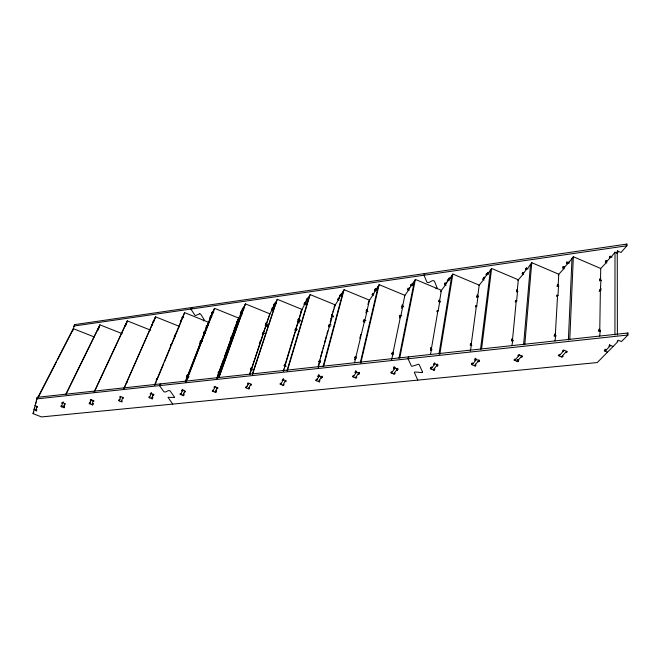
<?xml version="1.0" encoding="UTF-8"?>
<svg xmlns="http://www.w3.org/2000/svg" width="661" height="661" viewBox="0 0 661 661"><rect width="100%" height="100%" fill="white"/><g stroke="black" fill="none" stroke-linecap="round" stroke-linejoin="round"><path stroke-width="0.99" d="M614.937 334.987L615.003 252.18L617.267 253.155L617.391 335.003M609.624 344.505L609.616 346.513L608.798 346.174L609.839 345.108L613.111 346.488M606.864 262.921L605.187 262.194L606.129 261.12L606.872 261.442L610.12 257.74L610.136 256.047L609.723 256.509M611.078 256.65L611.078 257.212L615.003 252.18M605.071 349.157L605.046 351.165L610.657 345.455M605.947 260.822L605.922 263.078L600.477 268.73M599.684 336.077L600.262 330.211L599.031 331.508M598.304 331.012L599.783 329.459L600.362 291.071L599.61 290.749L599.626 289.576L601.138 290.22M599.61 280.074L600.552 279.025L600.709 268.473L573.351 256.724L568.353 263.252L568.377 262.698M437.235 288.287L435.773 288.741M568.377 339.994L572.005 258.335M569.782 339.44L573.351 256.724M564.486 268.787L562.883 268.102L563.75 267.052L564.486 267.366L567.493 263.756L566.75 263.442L566.832 261.764M567.493 263.756L567.576 262.087L567.196 262.533M563.701 266.747L563.585 268.977L558.223 274.902M562.883 268.102L562.965 266.433M554.984 340.944L555.736 335.16L554.604 336.432M553.992 335.937L555.356 334.416L557.512 296.549L556.76 296.235L556.826 295.07L558.322 295.698M556.884 286.188L558.19 284.643L558.785 274.224L531.766 262.698L527.123 269.085L527.172 268.531M524.834 344.29L531.766 262.698M523.595 344.811L530.519 264.276M515.621 359.41L514.828 359.08L513.969 360.08L517.918 361.707L518.092 359.758M523.636 274.48L522.05 273.803L522.851 272.778L523.578 273.084L526.354 269.564L526.503 267.912M517.307 359.435L517.125 361.385L521.868 355.965M522.925 272.456L522.719 274.662L517.786 280.438M511.928 345.637L512.853 339.936L511.812 341.175M511.308 340.679L512.556 339.2L516.175 301.829L515.431 301.523L515.547 300.367L517.018 300.995M481.588 348.958L491.619 268.473L518.307 279.777L517.307 290.072L516.58 289.766L516.472 290.89L517.935 291.509M477.994 361.427L478.779 361.749L479.027 359.824M480.497 349.438L490.479 270.01M472.921 363.798L472.136 363.476L471.343 364.442L475.242 366.045L475.49 364.12M487.595 272.522L487.314 274.703L491.619 268.473M475.548 358.948L475.895 358.535L475.647 360.46L474.862 360.138L475.11 358.212M484.183 279.967L482.613 279.306L483.356 278.306L484.075 278.611L486.636 275.174L486.843 273.538L486.347 273.332M472.375 362.848L472.128 364.765L476.449 359.477M483.546 277.975L483.257 280.157L478.977 285.453M484.075 278.611L484.29 276.976M471.59 363.814L471.673 363.178M470.302 351.131L471.516 344.538M470.145 345.249L471.293 343.803L476.267 306.927L475.54 306.621L475.697 305.489L477.151 306.101M476.73 296.789L477.837 295.318L479.208 285.147L452.851 274.051L448.86 280.14L449.216 277.984M439.763 354.47L452.851 274.051M438.978 353.899L451.793 275.554M436.582 365.715L437.359 366.029L437.665 364.128M431.773 368.02L431.005 367.706L430.278 368.656L434.128 370.226L434.442 368.334M434.574 362.864L434.26 364.765L433.492 364.451L434.269 363.277M446.059 285.279L444.506 284.627L445.192 283.652L445.902 283.949L448.257 280.586L448.53 278.975M444.506 284.627L444.779 283.015M430.642 368.02L430.749 367.392M431.369 367.078L431.046 368.97L434.996 363.806M445.489 283.313L445.126 285.461L440.408 291.774M445.902 283.949L446.175 282.33M439.846 301.003L438.268 310.249L437.128 311.843M430.79 347.645L430.443 349.661L431.493 348.248L437.731 311.852L437.012 311.554L437.202 310.43L438.64 311.034M430.418 354.511L431.633 348.983L430.468 350.553M438.673 301.821L439.697 300.383L441.416 290.328L415.381 279.438L411.687 285.395L411.795 284.866M398.963 358.245L414.414 280.908M399.773 357.824L415.381 279.438M396.666 369.846L397.426 370.152L397.798 368.284M394.749 367.045L394.369 368.912L393.609 368.607L393.989 366.731M409.192 290.41L407.655 289.766L408.291 288.816L408.994 289.105L411.159 285.825L411.481 284.23M408.688 288.469L408.25 290.592L404.367 296.103M408.994 289.105L409.316 287.51M407.655 289.766L407.986 288.171M391.601 359.667L393.146 353.263L392.08 354.8M391.37 353.618L392.113 353.916L393.072 352.536L400.483 316.611L399.773 316.313L400.004 315.206L401.896 315.991M401.88 306.687L402.822 305.283L404.871 295.343L379.141 284.651L375.737 290.476L376.233 288.37L375.151 290.121M33.05 413.662L37.223 397.311L627.925 332.987L627.95 335.011L621.464 341.563L618.167 340.175L617.101 341.25L617.928 341.597L597.271 362.55L41.577 416.934L33.05 413.662L33.868 412.051M36.355 401.128L37.223 397.311M35.958 410.357L36.876 406.375M36.231 411.142L36.611 409.481M358.155 373.829L358.906 374.134L359.336 372.292M360.369 362.385L378.257 286.081M360.815 363.005L379.141 284.651M355.94 371.664L356.329 371.077L355.891 372.92L355.139 372.614L355.577 370.771M375.341 289.188L375.274 290.89L374.58 290.609L374.952 289.022M365.897 320.602L364.029 319.833L363.765 320.924L364.467 321.213L355.965 356.684L355.089 358.031L354.362 357.741M359.815 338.333L360.766 334.4M366.293 311.389L366.764 309.431M367.946 304.523L368.648 301.573M354.503 362.773L355.973 357.403L354.511 359.65M72.644 330.979L74.627 324.625L626.909 244.066L626.925 245.768L620.985 252.485L617.969 251.18L616.994 252.279L617.746 252.609L616.92 253.551M74.123 326.6L74.627 324.625M61.531 406.779L62.621 402.706M316.883 379.819L316.14 379.521L315.594 380.406L319.296 381.893L319.784 380.075M323.675 366.07L344.084 289.692L369.507 300.193L367.152 310.017L366.458 309.728L366.194 310.802L368.053 311.571M320.982 377.679L321.725 377.976L322.213 376.159M319.238 374.969L318.751 376.787L318.007 376.489L318.495 374.671M339.01 300.177L337.515 299.565L338.044 298.648L338.729 298.929L340.969 294.236M341.076 294.872L340.936 295.393L344.084 289.692M323.105 366.434L343.274 291.096M64.638 403.491L63.547 407.556L64.34 405.92M316.826 378.893L316.338 380.703L319.304 375.894M338.614 298.285L338.052 300.367L333.904 307.241M338.729 298.929L339.258 297.177M318.172 366.169L318.668 364.318M318.585 361.716L319.304 362.005L319.833 360.063M320.362 358.113L322.477 350.338M323.006 348.397L323.799 345.48M324.328 343.53L326.451 335.755M326.98 333.805L327.773 330.888M330.211 321.94L331.26 318.065L331.004 318.511M332.367 314.008L331.839 315.95L335.267 304.895L310.149 294.575L307.249 300.16L307.869 298.094M332.896 312.066L333.689 309.158M318.214 367.623L320.048 361.402L318.718 363.6M319.304 362.005L329.616 325.666L328.922 325.377L329.219 324.303L331.07 325.055M329.418 324.84L328.864 326.369L330.178 324.138L332.599 315.214L331.293 317.454M97.985 328.955L97.762 329.732L98.39 329.979M99.067 327.608L99.877 324.815L122.128 333.648M287.122 370.35L309.406 295.946M287.287 370.97L310.149 294.575M305.787 304.919L304.093 304.225L304.581 303.333L305.258 303.614L305.721 302.069M307.382 299.003L306.919 300.54L306.233 300.268L306.704 298.722M283.412 378.728L282.875 380.521L282.14 380.224L282.635 379.348L286.312 380.819L285.816 381.694L285.081 381.397M297.351 329.368L295.525 328.624L295.203 329.69L295.888 329.971L285.42 364.558L284.709 364.277L284.362 365.417L286.254 366.177M276.29 303.143L275.24 302.713L274.612 304.771L277.273 299.301L302.102 309.447L299.193 319.04L298.516 318.767L298.194 319.817L300.011 320.552M283.172 370.871L283.726 369.045M284.709 364.277L283.99 365.566L284.693 365.847L294.872 332.268M295.814 329.153L297.557 323.411M298.516 318.767L297.805 320.081L298.483 320.354L301.383 310.769M283.346 371.408L285.312 365.269L284.511 366.706M300.474 320.205L299.119 319.651L295.252 330.649M304.093 304.225L304.564 302.688M93.424 403.268L92.664 404.92L89.268 403.607L89.499 402.846L90.177 403.111M89.946 403.871L91.218 399.715M91.986 404.656L93.267 400.508M92.664 404.92L92.895 404.16L92.218 403.896M124.954 325.89L125.21 325.088M125.623 325.823L125.879 325.03M126.102 324.543L127.284 320.866L150.725 330.219M273.39 309.431L271.721 308.745L272.158 307.869L272.828 308.142L274.629 303.531M252.362 374.076L276.604 300.639M252.395 374.729L277.273 299.301M259.302 343.91L260.277 340.993M249.569 374.523L250.618 371.118M264.697 333.549L262.888 332.822L262.533 333.871L263.218 334.144L251.866 368.309L251.163 368.028L250.511 369.292L251.213 369.573L262.566 335.433M265.152 327.649L262.698 334.805L266.68 323.948L265.59 326.096L266.937 326.633M268.994 316.098L266.152 324.634L269.952 313.859L245.421 303.878L242.984 309.241L243.165 308.737M249.916 374.159L251.709 369.012L250.982 370.416M273.282 310.439L271.952 309.893L271.778 310.397L275.29 302.73M246.834 386.115L246.247 387.875L248.652 383.273M251.163 368.028L250.792 369.152L252.659 369.896M266.804 323.345L266.135 323.072L265.788 324.105L267.581 324.832M120.723 396.633L119.253 400.872L119.988 399.194M121.31 401.673L122.797 397.443M151.675 325.501L151.964 324.7L152.608 324.956M153.236 321.122L152.947 321.932L153.592 322.188M153.666 321.866L155.509 316.809L179.214 326.311L175.793 334.565M213.329 390.461L212.619 390.18L212.222 391.006L215.783 392.411L216.411 390.668M217.031 378.059L218.204 374.696M231.557 338.192L219.386 371.936L218.692 371.656L218.105 372.895L218.799 373.168L231.557 338.192L230.887 337.92L231.259 336.879L233.044 337.597M234.159 328.509L234.82 328.773L238.2 319.403M216.973 378.604L219.179 372.63L218.527 374.01M234.82 328.773L238.786 318.131L214.536 308.323L212.867 312.232M241.918 314.785L240.596 314.248L240.414 314.752L241.604 310.901M241.984 313.801L240.331 313.124L240.728 312.273L241.389 312.537L242.926 307.943M218.741 377.728L244.81 305.192M218.998 377.423L245.421 303.878M218.692 371.656L218.287 372.771L220.138 373.506M217.287 376.605L223.534 359.311M224.575 356.436L236.712 322.824M181.048 393.774L180.346 393.493L179.99 394.311L183.51 395.691L184.171 393.973M156.302 379.769L156.764 378.588L157.442 378.852L163.68 363.798M186.799 378.158L187.922 375.448L187.237 375.175L186.815 376.274L188.641 376.993M202.365 341.522L200.597 340.82L200.2 341.844L200.861 342.109M211.115 317.875L209.892 317.379L210.248 316.536L210.9 316.801L212.14 313.925L211.479 313.661L212.057 312.166M185.353 381.67L206.992 325.931M185.369 382.033L187.071 377.646M187.245 377.241L200.952 341.696M201.134 341.283L204.175 333.582M204.348 333.169L208.554 322.287L184.584 312.628L154.418 385.355M209.991 318.974L210.19 318.478M182.923 389.271L182.254 390.99L181.544 390.709L181.899 389.891L185.435 391.287L185.08 392.105L184.378 391.824M186.212 381.265L213.99 309.604M186.005 381.926L214.536 308.323M149.485 397.782L151.171 393.452M156.971 380.034L157.442 378.852M170.389 345.843L170.86 344.637L170.431 345.653L171.092 345.918M174.628 337.424L175.413 335.482L174.768 335.218L174.289 336.432L174.942 336.689M174.744 337.077L171.67 344.497M178.883 327.145L180.998 321.758M181.692 319.998L182.428 318.115L181.775 317.858L182.106 317.024L183.725 317.677M182.552 317.784L182.874 316.95M183.08 316.454L184.584 312.628M151.567 398.591L153.269 394.278M149.791 396.988L149.097 396.716L148.791 397.509L152.261 398.864L152.575 398.071L151.881 397.798M152.261 398.864L152.964 397.17M180.478 323.072L180.676 322.576M154.74 385.355L156.178 381.884M164.457 361.914L170.695 346.86M180.965 320.023L180.354 321.502L180.676 320.676L181.321 320.94M156.31 379.67L156.764 378.588M174.347 336.226L174.768 335.218M151.559 392.56L150.857 394.253L150.154 393.981L150.468 393.179L153.963 394.551L153.649 395.352L152.955 395.08M211.479 313.661L211.842 312.81L213.073 313.306M211.123 316.148L213.082 311.587L212.305 313.578L212.668 312.727M200.068 342.051L200.597 340.82M207.389 324.997L211.198 315.198M203.861 334.218L204.745 332.161M201.44 340.671L200.333 343.34L199.672 343.076M187.237 375.175L186.716 376.39L187.402 376.654M180.693 394.584L182.61 390.172M182.808 395.41L184.733 391.006M183.51 395.691L183.865 394.881L183.163 394.6M123.822 388.668L155.509 316.809M124.251 387.957L155.071 318.04M126.738 382.959L127.218 381.893M94.193 391.866L127.284 320.866M94.267 392.097L126.895 322.081M89.268 403.607L90.036 401.954M241.538 311.885L243.306 308.092M240.596 314.248L237.059 321.857L238.365 322.386M233.887 331.244L234.077 330.822M232.308 336.11L232.507 335.689M218.799 373.168L219.386 371.936M212.933 391.287L215.081 386.776M215.073 392.13L217.238 387.627M215.783 392.411L216.18 391.585L215.469 391.304M64.406 406.127L64.142 406.664L62.803 406.151M65.91 394.055L99.877 324.815M66.059 394.278L99.53 325.997M98.605 328.897L98.836 328.418M63.216 401.83L62.415 403.458L61.746 403.202L61.944 402.442L65.315 403.747L65.109 404.499L64.439 404.243M269.308 315.148L271.952 309.893M265.482 324.361L266.135 323.072M262.235 334.102L262.888 332.822M263.913 332.037L264.136 331.607M38.272 397.302L56.54 361.732M57.482 359.906L72.941 329.806M35.876 403.243L36.148 402.706M34.793 407.986L33.975 409.597L36.619 410.613L36.793 409.886L36.132 409.63M37.594 397.996L73.239 328.641L94.25 336.953M251.213 369.573L251.866 368.309M250.246 372.242L250.461 371.821M248.412 388.734L250.833 384.132M306.233 300.268L306.721 299.359L308.216 299.97M307.431 298.904L300.953 311.571M305.258 303.614L306.919 300.54M298.483 320.354L299.193 319.04M297.921 321.841L299.119 319.651M295.17 331.285L295.888 329.971M284.693 365.847L285.42 364.558M282.569 380.215L283.205 379.1M280.702 384.355L283.371 379.645M282.891 385.223L285.577 380.521M339.374 296.979L339.713 296.392M340.051 295.806L341.018 294.145M328.831 327.005L329.616 325.666M318.007 376.489L318.552 375.588L322.279 377.084L321.725 377.976M318.305 376.489L318.767 375.729M374.58 290.609L375.159 289.658L376.687 290.295M374.407 291.319L374.903 290.518M318.561 381.595L321.535 376.787M368.532 301.763L372.581 295.558L373.085 293.459L373.903 293.798M375.274 290.89L373.283 294.095L372.589 293.815L372.011 294.748L373.531 295.376M319.296 381.893L319.841 381.009L319.106 380.711M365.748 312.917L367.177 310.629L365.012 319.66L363.583 321.94M364.029 319.833L363.162 321.196L365.037 321.965M363.839 320.849L364.128 320.395M410.803 285.255L411.208 284.643M355.139 372.614L355.742 371.697L359.518 373.225L358.906 374.134M353.23 376.935L356.502 372.003M401.351 308.241L402.913 305.894L401.029 315.033L399.979 316.594M355.478 377.836L358.766 372.92M399.682 316.264L399.996 315.801M399.541 318.007L400.483 316.611M447.084 281.024L448.381 279.182M393.609 368.607L394.609 367.243M391.444 373.019L395.038 367.979M393.716 373.944L397.335 368.912M397.426 370.152L398.096 369.218L394.278 367.665M486.207 274.398L486.843 273.538M476.829 297.574L478.06 295.938L476.796 305.299L475.556 306.935M433.36 369.912L437.318 364.756M434.128 370.226L434.855 369.276L434.087 368.962M437.359 366.029L438.094 365.07L434.219 363.484M525.809 268.796L526.33 268.135M174.496 397.443L168.01 397.302L172.719 404.094M516.605 291.955L517.604 290.7L516.687 300.177L515.175 302.06M474.862 360.138L475.664 359.154L479.589 360.766L478.779 361.749M474.466 365.723L478.804 360.443M475.242 366.045L476.044 365.079L475.259 364.756M566.75 263.442L567.634 262.376L569.253 263.07M557.471 286.56L558.562 285.271L558.016 294.872L556.926 296.153M514.754 360.402L519.48 354.982M517.918 361.707L518.786 360.716L518.001 360.394M617.192 251.544L617.605 250.85M626.157 244.917L626.909 244.066M599.824 280.966L600.998 279.644L600.403 288.717L600.874 288.188L600.857 289.369L599.081 291.344M559.032 355.874L564.18 350.305M561.437 356.874L566.601 351.322M627.107 333.813L627.925 332.987M199.696 313.801L195.739 315.487L194.921 315.305L190.889 309.067L191.492 307.58L192.012 308.39M73.9 326.047L626.925 245.768M206.257 325.708L208.248 325.435M236.506 321.601L238.547 321.329M205.678 327.195L207.67 326.922M36.388 398.93L627.95 335.011M199.82 313.777L200.688 314.157L204.579 320.337M203.2 320.833L204.646 320.478M34.876 405.606L37.545 406.631L37.371 407.366L36.71 407.11M61.737 406.028L61.06 405.771L60.862 406.515L64.216 407.812L64.414 407.069L63.745 406.804M90.987 400.492L90.301 400.227L90.54 399.451L93.953 400.773L93.713 401.549L93.027 401.285M120.451 397.418L119.757 397.154L120.029 396.369L123.483 397.715L123.21 398.5L122.516 398.228M119.517 400.095L118.831 399.822L118.559 400.607L121.996 401.938L122.268 401.161L121.583 400.897M187.674 376.142L189.046 376.679M214.685 387.61L213.966 387.329L214.371 386.495L217.956 387.908L217.552 388.742L216.833 388.461M186.295 377.489L188.112 378.208M248.206 384.124L247.487 383.834L247.925 382.983L251.56 384.421L251.106 385.28L250.387 384.991M246.693 387.032L245.966 386.743L245.528 387.594L249.139 389.023L249.585 388.181L248.858 387.891M281.189 383.487L280.454 383.198L279.967 384.058L283.619 385.52L284.114 384.652L283.387 384.363M230.672 338.135L232.457 338.853M205.662 333.012L203.91 332.309L204.299 331.293L204.96 331.558L204.431 332.789L203.77 332.533M210.471 315.884L211.9 316.462M320.098 360.683L319.379 360.394L319.065 361.55L320.502 362.137M235.407 327.517L234.746 327.245L234.374 328.269L236.142 328.98M353.825 376.026L353.081 375.721L352.478 376.63L356.229 378.142L356.833 377.241L356.081 376.935M294.806 329.938L296.632 330.682M242.761 309.604L242.1 309.331L242.496 308.464L243.95 309.059M355.965 356.684L355.238 356.386L354.949 357.56L356.411 358.146M392.105 372.093L391.345 371.788L390.684 372.713L394.477 374.25L395.146 373.333L394.386 373.019M240.877 311.62L242.529 312.289M266.333 324.989L267.68 325.534M265.135 325.394L266.928 326.121M212.421 311.323L213.858 311.901M272.646 307.39L273.894 307.902M272.216 309.53L273.555 310.075M298.557 321.139L299.92 321.692M297.483 321.13L299.293 321.866M297.847 322.452L299.202 323.006M243.661 307.208L244.702 307.629M304.985 302.862L306.25 303.374M332.623 314.603L331.938 314.322L331.648 315.38L333.483 316.132M332.309 316.272L333.689 316.842M431.559 367.152L432.038 367.351M328.434 325.642L330.277 326.394M275.794 304.671L274.108 303.986L273.662 304.87L274.34 305.142M393.072 352.536L392.337 352.239L392.089 353.428L393.559 354.023M430.741 347.942L431.493 348.248M307.613 297.995L308.679 298.425M430.534 349.148L432.03 349.76M471.293 343.803L470.541 343.489L470.376 344.712L471.888 345.339M341.456 293.294L342.315 293.649M341.894 295.211L340.39 294.591L339.853 295.508L340.547 295.798M338.787 298.359L339.432 298.615M513.2 340.754L511.672 340.118L511.788 338.878L512.556 339.2M376.406 288.444L377.059 288.717M402.822 305.283L402.119 304.985L401.888 306.076L403.772 306.853M518.604 355.99L517.803 355.659L518.678 354.651L522.661 356.296L521.777 357.304L520.984 356.973M412.076 283.247L412.951 283.61M412.638 285.213L411.092 284.569L410.456 285.535L411.159 285.825M563.222 351.338L562.42 351.008L563.37 349.975L567.411 351.652L566.444 352.685L565.642 352.346M439.697 300.383L438.978 300.086L438.797 301.185L440.697 301.978M408.862 288.543L409.514 288.816M559.974 354.85L559.173 354.519L558.231 355.544L562.238 357.204L563.189 356.188L562.387 355.858M477.837 295.318L477.118 295.013L476.961 296.128L478.407 296.731M606.079 350.115L605.261 349.776L604.237 350.826L607.484 352.189M445.217 283.197L446.324 283.66M555.356 334.416L554.579 334.094L554.505 335.35L556.058 335.995M600.552 331.062L598.973 330.401L598.998 329.128L599.783 329.459M449.174 277.967L450.067 278.339M448.241 279.306L449.802 279.958M447.547 280.289L448.257 280.586M488 272.696L488.454 272.886M488.248 274.522L486.661 273.852L485.909 274.869L486.636 275.174M483.497 277.959L484.397 278.339M528.04 268.895L526.437 268.217L525.627 269.25L526.354 269.564M558.19 284.643L557.446 284.329L557.38 285.469L558.867 286.097M523.338 272.629L523.793 272.828M568.873 261.202L569.336 261.401M600.552 279.025L599.8 278.702L599.783 279.851L601.279 280.495M563.659 266.722L564.577 267.118M610.12 257.74L609.376 257.418L610.326 256.328L612.02 257.055M605.765 260.748L606.881 261.227M160.763 384.735L160.185 383.917L159.483 385.627L163.804 391.659C165.655 393.427 168.258 389.147 170.108 390.924L174.454 397.054M408.853 357.832L408.424 356.89L408.068 358.774L411.249 365.748A0.851 0.554 10.6 0 0 412.439 366.202L418.099 364.36A0.859 0.562 10.3 0 1 419.289 364.822L422.462 371.912M417.802 380.108L414.397 372.647A0.851 0.545 10.5 0 1 415.083 372.003L421.768 372.556A0.851 0.554 10.2 0 0 422.503 372.052M424.742 274.555L424.354 273.613L424.048 275.216L426.89 282.181C428.939 284.329 432.294 278.909 434.368 281.041L437.202 288.122M617.746 250.907L617.746 252.609M231.524 337.779L231.152 338.82L235.233 328.112L231.524 337.779"/></g></svg>
